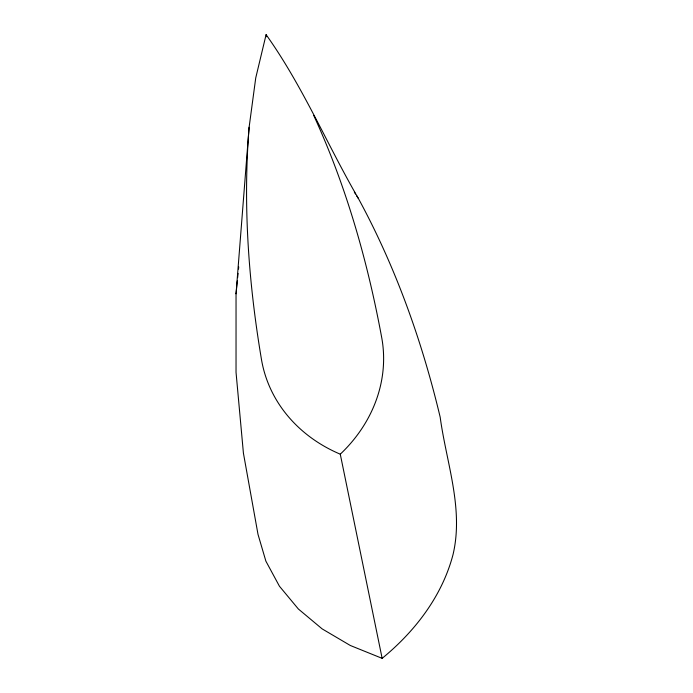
<?xml version="1.0" encoding="UTF-8"?>
<svg xmlns="http://www.w3.org/2000/svg" width="693" height="693" viewBox="0 0 693 693"><rect width="100%" height="100%" fill="white"/><g stroke="black" fill="none" stroke-linecap="round" stroke-linejoin="round"><path stroke-width="1.04" d="M236.044 293.823L236.036 372.323L243.416 453.144L258.004 534.364L265.878 561.148L279.435 586.217L298.345 608.982L322.158 628.897L350.32 645.486L382.146 658.35C415.02 631.366 442.16 596.145 453.049 554.504C463.886 508.454 446.301 462.577 440.185 417.195C422.08 341.207 395.738 267.255 358.411 198.519C326.957 144.274 302.616 85.837 266.095 34.65L255.743 77.911L249.116 127.252L236.044 293.823L237.327 280.899M249.116 127.252C242.836 205.093 248.588 283.411 261.608 360.282A152.798 133.134 -11.4 0 0 340.272 454.184L382.146 658.35M237.647 277.668L238.08 273.363M238.505 269.057L238.721 266.9M354.357 192.186L355.518 193.997M356.67 195.798L358.411 198.519M313.721 115.445C346.327 186.296 367.732 261.746 381.843 338.323A152.798 133.134 -11.4 0 1 340.272 454.184M266.095 34.65L266.597 36.755"/></g></svg>
